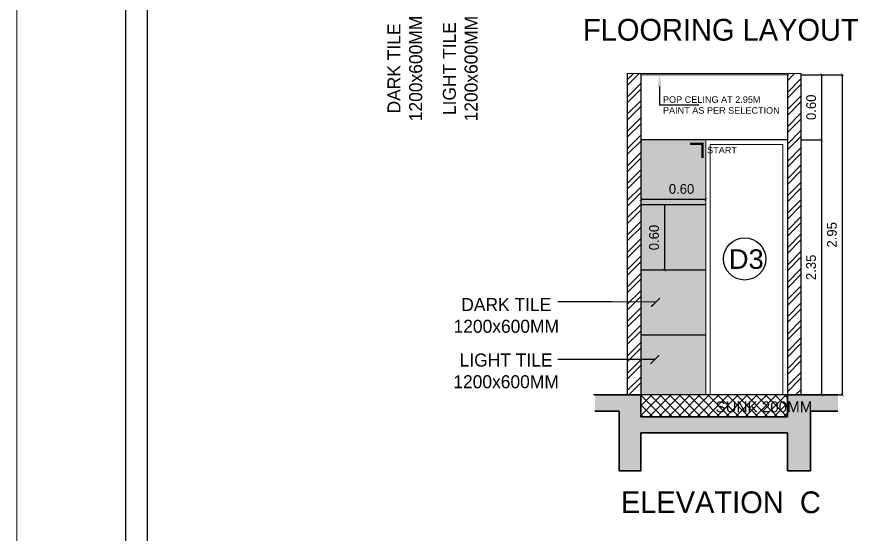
# Model space of a CAD drawing. Header units: metres. Extents: x 494 to 1845, y -666 to 1061.
# Drawn here: x 1778.69 to 1786.51, y 216.84 to 221.6 of the extents above; entities that cross this region are included whole.
import ezdxf
from ezdxf import colors
from ezdxf.entities.mleader import LeaderData, LeaderLine
from ezdxf.math import Vec2, Vec3

# ---------------------------------------------------------------- set-up
doc = ezdxf.new("R2010")
doc.units = ezdxf.units.M
doc.header["$MEASUREMENT"] = 0
doc.linetypes.add('1', pattern=[0])
doc.layers.get('Defpoints').update_dxf_attribs({"color": 12})
for name, color, linetype, lineweight in [('01 WALL', 7, 'Continuous', 25), ('DIMENSION', 8, 'Continuous', 5), ('SUNK', 7, 'Continuous', 13), ('VDA - FALSE CEILING', 7, 'Continuous', 5), ('VDA-Col-slab', 1, 'Continuous', 30), ('VDA-DOOR', 23, 'Continuous', 5), ('VDA-WALL', 250, 'Continuous', 25), ('VDA_DARK TILES', 8, 'Continuous', 9), ('VDA_LIGHT TILES', 254, 'Continuous', 5)]:
    doc.layers.add(name, color=color, linetype=linetype, lineweight=lineweight)
for name, color, linetype in [('SHEET', 7, 'Continuous'), ('VDA-DIM', 252, '1'), ('VDA-TEXT', 250, '1'), ('VDA-WALL HATCH', 252, 'Continuous'), ('VDA_TILES', 152, '1')]:
    doc.layers.add(name, color=color, linetype=linetype)
doc.styles.add('0.2', font='arial.ttf', dxfattribs={"height": 0.2})
doc.styles.add('arial', font='arial.ttf', dxfattribs={"height": 0.3})
doc.styles.add('PDF Century Gothic Bold', font='GOTHICB.TTF')
doc.styles.add('RS', font='GOTHIC.TTF')
doc.styles.get("Standard").update_dxf_attribs({"font": 'arial.ttf'})
doc.dimstyles.new('SMALL', dxfattribs={"dimtxt": 0.16, "dimasz": 0.05, "dimexe": 0, "dimexo": 0, "dimgap": 0.05, "dimtad": 0, "dimdec": 1, "dimzin": 0, "dimdsep": 46, "dimtxsty": 'RS', "dimblk": 'ARCHTICK', "dimcen": 2.5, "dimclrd": 256, "dimclre": 256, "dimclrt": 5, "dimadec": 0, "dimazin": 0, "dimtfac": 1, "dimtofl": 0, "dimtmove": 0, "dimatfit": 3, "dimldrblk": 'ARCHTICK', "dimfxl": 0, "dimtolj": 1, "dimtzin": 0, "dimarcsym": 0})
doc.dimstyles.new('SMALL-1', dxfattribs={"dimtxt": 0.16, "dimasz": 0.035, "dimexe": 0, "dimexo": 0.1, "dimgap": 0.05, "dimtad": 1, "dimzin": 0, "dimdsep": 46, "dimtxsty": 'RS', "dimblk": 'DOT', "dimcen": 2.5, "dimclrd": 256, "dimclre": 256, "dimclrt": 5, "dimadec": 0, "dimazin": 0, "dimtfac": 1, "dimtdec": 3, "dimtofl": 0, "dimtmove": 0, "dimatfit": 3, "dimfxl": 0, "dimtolj": 1, "dimtzin": 0, "dimarcsym": 0})

# ---------------------------------------------------------------- blocks, each defined once
blk = doc.blocks.new('_ArchTick')
at = {"color": 0, "linetype": 'ByBlock', "const_width": 0.15}
blk.add_lwpolyline([(-0.5, -0.5), (0.5, 0.5)], dxfattribs=at)
blk = doc.blocks.new('*D879')
at = {"layer": 'Defpoints', "color": 0}
for p in [(1785.812, 221.0714), (1786.1083, 221.0714), (1785.8221, 220.4708)]:
    blk.add_point(p, dxfattribs=at)
at = {"layer": 'VDA-DIM', "lineweight": -2}
for p, q in [((1785.912, 221.0714), (1786.1083, 221.0714)), ((1786.1083, 220.4708), (1786.1083, 221.0714)), ((1785.9221, 220.4708), (1786.1083, 220.4708))]:
    blk.add_line(p, q, dxfattribs=at)
at = {"layer": 'VDA-DIM', "lineweight": -2, "xscale": 0.025, "yscale": 0.025, "zscale": 0.025}
for p, rotation in [((1786.1083, 221.0714), 90), ((1786.1083, 220.4708), 270)]:
    blk.add_blockref('_ArchTick', p, dxfattribs=dict(at, rotation=rotation))
at = {"layer": 'VDA-DIM', "color": 5, "insert": (1786.011, 220.7711), "char_height": 0.09, "attachment_point": 5, "rotation": 90, "style": 'RS'}
blk.add_mtext('\\A1;0.60', dxfattribs=at)
blk = doc.blocks.new('*D880')
at = {"layer": 'Defpoints', "color": 0}
for p in [(1785.812, 221.0714), (1786.2993, 221.0714), (1785.937, 218.1214)]:
    blk.add_point(p, dxfattribs=at)
at = {"layer": 'VDA-DIM', "lineweight": -2}
for p, q in [((1785.9993, 221.0714), (1786.2993, 221.0714)), ((1786.2993, 218.1214), (1786.2993, 221.0714)), ((1786.037, 218.1214), (1786.2993, 218.1214))]:
    blk.add_line(p, q, dxfattribs=at)
at = {"layer": 'VDA-DIM', "lineweight": -2, "xscale": 0.025, "yscale": 0.025, "zscale": 0.025}
for p, rotation in [((1786.2993, 221.0714), 90), ((1786.2993, 218.1214), 270)]:
    blk.add_blockref('_ArchTick', p, dxfattribs=dict(at, rotation=rotation))
at = {"layer": 'VDA-DIM', "color": 5, "insert": (1786.202, 219.5964), "char_height": 0.09, "attachment_point": 5, "rotation": 90, "style": 'RS'}
blk.add_mtext('\\A1;2.95', dxfattribs=at)
blk = doc.blocks.new('*D881')
at = {"layer": 'Defpoints', "color": 0}
for p in [(1785.9162, 220.4714), (1786.1077, 220.4714), (1785.937, 218.1214)]:
    blk.add_point(p, dxfattribs=at)
at = {"layer": 'VDA-DIM', "lineweight": -2}
for p, q in [((1786.0162, 220.4714), (1786.1077, 220.4714)), ((1786.1077, 218.1214), (1786.1077, 220.4714)), ((1786.037, 218.1214), (1786.1077, 218.1214))]:
    blk.add_line(p, q, dxfattribs=at)
at = {"layer": 'VDA-DIM', "lineweight": -2, "xscale": 0.025, "yscale": 0.025, "zscale": 0.025}
for p, rotation in [((1786.1077, 220.4714), 90), ((1786.1077, 218.1214), 270)]:
    blk.add_blockref('_ArchTick', p, dxfattribs=dict(at, rotation=rotation))
at = {"layer": 'VDA-DIM', "color": 5, "insert": (1786.0104, 219.2964), "char_height": 0.09, "attachment_point": 5, "rotation": 90, "style": 'RS'}
blk.add_mtext('\\A1;2.35', dxfattribs=at)
blk = doc.blocks.new('*D882')
at = {"layer": 'Defpoints', "color": 0}
for p in [(1784.4412, 219.9214), (1784.4412, 219.8714), (1785.0412, 219.8714)]:
    blk.add_point(p, dxfattribs=at)
at = {"layer": 'VDA-DIM', "lineweight": -2}
for p, q in [((1784.4412, 219.9214), (1784.4412, 219.9214)), ((1785.0412, 219.9214), (1784.4412, 219.9214)), ((1785.0412, 219.9214), (1785.0412, 219.9214))]:
    blk.add_line(p, q, dxfattribs=at)
at = {"layer": 'VDA-DIM', "lineweight": -2, "xscale": 0.025, "yscale": 0.025, "zscale": 0.025, "rotation": 180}
blk.add_blockref('_ArchTick', (1784.4412, 219.9214), dxfattribs=at)
at = {"layer": 'VDA-DIM', "lineweight": -2, "xscale": 0.025, "yscale": 0.025, "zscale": 0.025}
blk.add_blockref('_ArchTick', (1785.0412, 219.9214), dxfattribs=at)
at = {"layer": 'VDA-DIM', "color": 5, "insert": (1784.8162, 220.0187), "char_height": 0.09, "attachment_point": 5, "style": 'RS'}
blk.add_mtext('\\A1;0.60', dxfattribs=at)
blk = doc.blocks.new('*D883')
at = {"layer": 'Defpoints', "color": 0}
for p in [(1784.5912, 219.8714), (1784.5912, 219.2714), (1784.6601, 219.2714)]:
    blk.add_point(p, dxfattribs=at)
at = {"layer": 'VDA-DIM', "lineweight": -2}
for p, q in [((1784.6601, 219.8714), (1784.6601, 219.8714)), ((1784.6601, 219.8714), (1784.6601, 219.2714)), ((1784.6601, 219.2714), (1784.6601, 219.2714))]:
    blk.add_line(p, q, dxfattribs=at)
at = {"layer": 'VDA-DIM', "lineweight": -2, "xscale": 0.025, "yscale": 0.025, "zscale": 0.025}
for p, rotation in [((1784.6601, 219.8714), 90), ((1784.6601, 219.2714), 270)]:
    blk.add_blockref('_ArchTick', p, dxfattribs=dict(at, rotation=rotation))
at = {"layer": 'VDA-DIM', "color": 5, "insert": (1784.5629, 219.5714), "char_height": 0.09, "attachment_point": 5, "rotation": 90, "style": 'RS'}
blk.add_mtext('\\A1;0.60', dxfattribs=at)

msp = doc.modelspace()

# ---------------------------------------------------------------- hatches: boundary and pattern name
at = {"layer": 'SUNK'}
h = msp.add_hatch(dxfattribs=at)
h.set_pattern_fill('ANSI37', color=43, scale=0.5, angle=90)
h.set_pattern_definition([(135, (548.821677, -147.857265), (-0.0441941738, -0.0441941738), []), (225, (548.821677, -147.857265), (0.0441941738, -0.0441941738), [])])
h.paths.add_polyline_path([(1784.4412, 217.9214), (1785.7912, 217.9214), (1785.7912, 218.1214), (1784.4412, 218.1214)])
at = {"layer": 'VDA-WALL HATCH'}
h = msp.add_hatch(dxfattribs=at)
h.set_pattern_fill('ANSI32', color=256, scale=0.3, angle=180)
h.set_pattern_definition([(45, (548.82168, -147.85726), (-0.079549513, 0.079549513), []), (45, (548.87471, -147.85726), (-0.079549513, 0.079549513), [])])
h.paths.add_polyline_path([(1785.9162, 221.0814), (1785.7912, 221.0814), (1785.7912, 218.1214), (1785.9162, 218.1214)])
h.paths.add_polyline_path([(1784.4412, 221.0814), (1784.3162, 221.0814), (1784.3162, 218.1214), (1784.4412, 218.1214)])
h = msp.add_hatch(color=8, dxfattribs=at)
h.dxf.hatch_style = 1
h.paths.add_polyline_path([(1786.2566, 218.1214), (1785.9162, 218.1214), (1785.7912, 218.1214), (1785.7912, 217.9214), (1784.4412, 217.9214), (1784.4412, 218.1214), (1784.3162, 218.1214), (1784.0174, 218.1214), (1784.0174, 217.9714), (1784.2412, 217.9714), (1784.2412, 217.4214), (1784.4412, 217.4214), (1784.4412, 217.7714), (1785.7912, 217.7714), (1785.7912, 217.4214), (1786.0037, 217.4214), (1786.0037, 217.9714), (1786.2566, 217.9714)])
at = {"layer": 'VDA_DARK TILES', "lineweight": 25, "true_color": 0x939598}
h = msp.add_hatch(color=252, dxfattribs=at)
h.dxf.hatch_style = 1
h.paths.add_polyline_path([(1785.0412, 219.8714), (1784.5912, 219.8714), (1784.5912, 220.4714), (1785.0412, 220.4714)])
h.paths.add_polyline_path([(1784.5912, 219.8714), (1784.4412, 219.8714), (1784.4412, 220.4714), (1784.5912, 220.4714)])
h = msp.add_hatch(color=252, dxfattribs=at)
h.dxf.hatch_style = 1
h.paths.add_polyline_path([(1785.0412, 218.6714), (1784.5912, 218.6714), (1784.5912, 219.2714), (1785.0412, 219.2714)])
h.paths.add_polyline_path([(1784.5912, 218.6714), (1784.4412, 218.6714), (1784.4412, 219.2714), (1784.5912, 219.2714)])
at = {"layer": 'VDA_LIGHT TILES', "true_color": 0xe3e3e3}
h = msp.add_hatch(color=254, dxfattribs=at)
h.dxf.hatch_style = 1
h.paths.add_polyline_path([(1785.0412, 219.2714), (1784.5912, 219.2714), (1784.5912, 219.8714), (1785.0412, 219.8714)])
h.paths.add_polyline_path([(1784.5912, 219.2714), (1784.4412, 219.2714), (1784.4412, 219.8714), (1784.5912, 219.8714)])
h = msp.add_hatch(color=254, dxfattribs=at)
h.dxf.hatch_style = 1
h.paths.add_polyline_path([(1784.5912, 218.1214), (1784.5912, 218.6714), (1785.0412, 218.6714), (1785.0412, 218.1214)])
h.paths.add_polyline_path([(1784.4412, 218.1214), (1784.4412, 218.6714), (1784.5912, 218.6714), (1784.5912, 218.1214)])

# ---------------------------------------------------------------- linework, layer by layer
msp.add_line((1786.0291, 218.1214), (1784.0056, 218.1214))
at = {"layer": '01 WALL', "color": 23, "const_width": 0.02}
msp.add_lwpolyline([(1784.8952, 220.4344), (1785.0095, 220.4344), (1785.0095, 220.3056)], dxfattribs=at)
at = {"layer": 'DIMENSION', "color": 6}
msp.add_line((1778.6918, 309.3611), (1778.6918, 165.2476), dxfattribs=at)
at = {"layer": 'SHEET'}
for points in [[(1790.9507, 231.6492), (1779.6918, 231.6492), (1779.6918, 215.7259), (1790.9507, 215.7259)], [(1790.7507, 231.4492), (1779.8918, 231.4492), (1779.8918, 215.9259), (1790.7507, 215.9259)]]:
    msp.add_lwpolyline(points, close=True, dxfattribs=at)
at = {"layer": 'VDA - FALSE CEILING', "color": 18, "lineweight": 20}
for p, q in [((1785.9162, 221.0814), (1784.3162, 221.0814)), ((1785.7912, 221.0714), (1784.4412, 221.0714))]:
    msp.add_line(p, q, dxfattribs=at)
at = {"layer": 'VDA-Col-slab'}
for p, q in [((1784.0174, 218.1214), (1784.4412, 218.1214)), ((1784.4412, 217.9214), (1784.4412, 218.1214)), ((1785.7912, 217.9214), (1785.7912, 218.1214)), ((1785.7912, 218.1214), (1786.2566, 218.1214)), ((1784.0174, 217.9714), (1784.2412, 217.9714)), ((1784.2412, 217.9714), (1784.2412, 217.4214)), ((1784.4412, 217.9214), (1785.7912, 217.9214)), ((1786.0037, 217.9714), (1786.2566, 217.9714)), ((1786.0037, 217.9714), (1786.0037, 217.4214)), ((1784.4412, 217.7714), (1785.7912, 217.7714)), ((1784.4412, 217.7714), (1784.4412, 217.4214)), ((1785.7912, 217.4214), (1785.7912, 217.7714)), ((1784.2412, 217.4214), (1784.4412, 217.4214)), ((1785.7912, 217.4214), (1786.0037, 217.4214))]:
    msp.add_line(p, q, dxfattribs=at)
at = {"layer": 'VDA-Col-slab', "color": 18, "lineweight": -3, "true_color": 0x000000}
msp.add_line((1785.7912, 218.1214), (1784.4412, 218.1214), dxfattribs=at)
at = {"layer": 'VDA-DOOR', "color": 252}
msp.add_lwpolyline([(1785.7912, 218.1214), (1785.7912, 220.4714), (1785.0412, 220.4714), (1785.0412, 218.1214)], dxfattribs=at)
at = {"layer": 'VDA-DOOR', "color": 8}
msp.add_lwpolyline([(1785.7512, 218.1214), (1785.7512, 220.4297), (1785.0812, 220.4297), (1785.0812, 218.1214)], dxfattribs=at)
at = {"layer": 'VDA-TEXT', "color": 253}
msp.add_circle((1785.3976, 219.3744), 0.1948, dxfattribs=at)
at = {"layer": 'VDA-WALL'}
for p, q in [((1784.3162, 221.0814), (1784.3162, 218.1214)), ((1784.4412, 221.0814), (1784.4412, 218.1214)), ((1785.7912, 221.0814), (1785.7912, 218.1214)), ((1785.9162, 221.0814), (1785.9162, 218.1214))]:
    msp.add_line(p, q, dxfattribs=at)
at = {"layer": 'VDA_TILES'}
for p, q in [((1785.7912, 220.4714), (1784.4412, 220.4714)), ((1785.0412, 219.8714), (1784.4412, 219.8714)), ((1785.0412, 219.2714), (1784.4412, 219.2714)), ((1785.0412, 218.6714), (1784.4412, 218.6714))]:
    msp.add_line(p, q, dxfattribs=at)

# ---------------------------------------------------------------- texts
at = {"layer": 'VDA-TEXT', "char_height": 0.12, "width": 1.394661, "attachment_point": 2, "rotation": 90, "style": '0.2'}
for s, insert in [('{\\fCentury Gothic|b0|i0|c0|p34;DARK TILE \\P1200x600MM}', (1782.1058, 221.1289)), ('{\\fCentury Gothic|b0|i0|c0|p34;LIGHT TILE \\P1200x600MM', (1782.6165, 221.127))]:
    msp.add_mtext(s, dxfattribs=dict(at, insert=insert))
at = {"layer": 'VDA-TEXT'}
for s, insert, char_height, width, attachment_point, style in [('\\pt2;{\\fCentury Gothic|b0|i0|c0|p34;FLOORING LAYOUT}', (1785.1784, 221.5852), 0.2, 2.966366, 2, '0.2'), ('POP CELING AT 2.95M\\PPAINT AS PER SELECTION', (1784.645, 220.8722), 0.06, 1.314504061156185e-11, 1, 'arial'), ('{\\fCentury Gothic|b0|i0|c0|p34;DARK TILE \\P1200x600MM}', (1783.2011, 219.014), 0.12, 1.394661, 2, '0.2'), ('{\\fCentury Gothic|b0|i0|c0|p34;LIGHT TILE \\P1200x600MM', (1783.1992, 218.5033), 0.12, 1.394661, 2, '0.2'), ('SUNK 200MM', (1785.129, 218.0619), 0.1, 1.314504061156185e-11, 1, 'arial'), ('\\pt2;{\\fCentury Gothic|b0|i0|c0|p34;ELEVATION  C}', (1785.1784, 217.2328), 0.2, 2.207254, 2, '0.2')]:
    msp.add_mtext(s, dxfattribs=dict(at, insert=insert, char_height=char_height, width=width, attachment_point=attachment_point, style=style))
at = {"layer": 'VDA-TEXT', "color": 7, "insert": (1785.3267, 220.3458), "char_height": 0.06, "width": 0.951781, "attachment_point": 9, "style": 'arial'}
msp.add_mtext('START ', dxfattribs=at)
at = {"layer": 'VDA-TEXT', "color": 253, "insert": (1785.2522, 219.2804), "char_height": 0.18, "width": 2.162233, "attachment_point": 7, "style": 'PDF Century Gothic Bold'}
msp.add_mtext('{\\fArial|b0|i0|c0|p34;D3}', dxfattribs=at)

# ---------------------------------------------------------------- dimensions: what is measured, and where the dimension line sits
at = {"layer": 'VDA-DIM'}
for base, p1, p2, picture, middle in [((1786.1083, 221.0714), (1785.8221, 220.4708), (1785.812, 221.0714), '*D879', (1786.011, 220.7711)), ((1786.2993, 221.0714), (1785.937, 218.1214), (1785.812, 221.0714), '*D880', (1786.202, 219.5964)), ((1786.1077, 220.4714), (1785.937, 218.1214), (1785.9162, 220.4714), '*D881', (1786.0104, 219.2964)), ((1784.6601, 219.2714), (1784.5912, 219.8714), (1784.5912, 219.2714), '*D883', (1784.5629, 219.5714))]:
    dim = msp.add_linear_dim(base=base, p1=p1, p2=p2, angle=90, dimstyle='SMALL-1', override={"dimtxt": 0.09, "dimasz": 0.025, "dimblk": 'ArchTick'}, dxfattribs=at)
    dim.commit()
    dim.dimension.update_dxf_attribs({"geometry": picture, "text_midpoint": middle})
dim = msp.add_linear_dim(base=(1784.4412, 219.9214), p1=(1785.0412, 219.8714), p2=(1784.4412, 219.8714), angle=180, dimstyle='SMALL-1', override={"dimtxt": 0.09, "dimasz": 0.025, "dimblk": 'ArchTick'}, dxfattribs=at)
dim.commit()
dim.dimension.update_dxf_attribs({"geometry": '*D882', "text_midpoint": (1784.8162, 219.9214), "dimtype": 160})

# ---------------------------------------------------------------- leaders
at = {"layer": 'VDA-TEXT', "color": 1}
for points in [[(1784.5775, 218.9747, -0.0015), (1784.1696, 218.9784, -0.0015), (1783.6766, 218.9784, -0.0015)], [(1784.5693, 218.4474, 0.0014), (1783.6766, 218.4474, 0.0014)]]:
    msp.add_leader(points, dimstyle='SMALL', override={"dimasz": 0.08, "dimfxl": 0.3, "dimarcsym": 1}, dxfattribs=at)
at = {"layer": 'VDA-TEXT', "color": 252}
ml = msp.add_multileader_mtext('Standard', dxfattribs=at)
ml.set_content('', color=252)
ml.set_leader_properties()
ml.build(insert=Vec2(0, 0))
ml.multileader.update_dxf_attribs({"dogleg_length": 0.36, "arrow_head_size": 0.11})
ctx = ml.context
ctx.base_point, ctx.char_height, ctx.arrow_head_size, ctx.landing_gap_size, ctx.plane_origin = Vec3(1784.9746, 220.7939), 0.18, 0.11, 0.09, Vec3(1784.6146, 221.0714)
notes = []
notes.append((ctx, [(0, (1, 1, 0), (1784.6146, 220.7939), (1, 0), 0.36, [(0, [(1784.6146, 221.0714)], 0, [])])]))
ctx.mtext.insert, ctx.mtext.flow_direction = Vec3(1785.0646, 220.8839), 5
for ctx, leaders in notes:
    for number, flags, end, landing, length, lines in leaders:
        leader = LeaderData()
        leader.index, (leader.has_last_leader_line, leader.has_dogleg_vector, leader.attachment_direction) = number, flags
        leader.last_leader_point, leader.dogleg_vector, leader.dogleg_length = Vec3(end), Vec3(landing), length
        for number, points, colour, breaks in lines:
            line = LeaderLine()
            line.index, line.vertices, line.color, line.breaks = number, Vec3.list(points), colors.encode_raw_color(colour), breaks
            leader.lines.append(line)
        ctx.leaders.append(leader)

doc.saveas('drawing.dxf')
